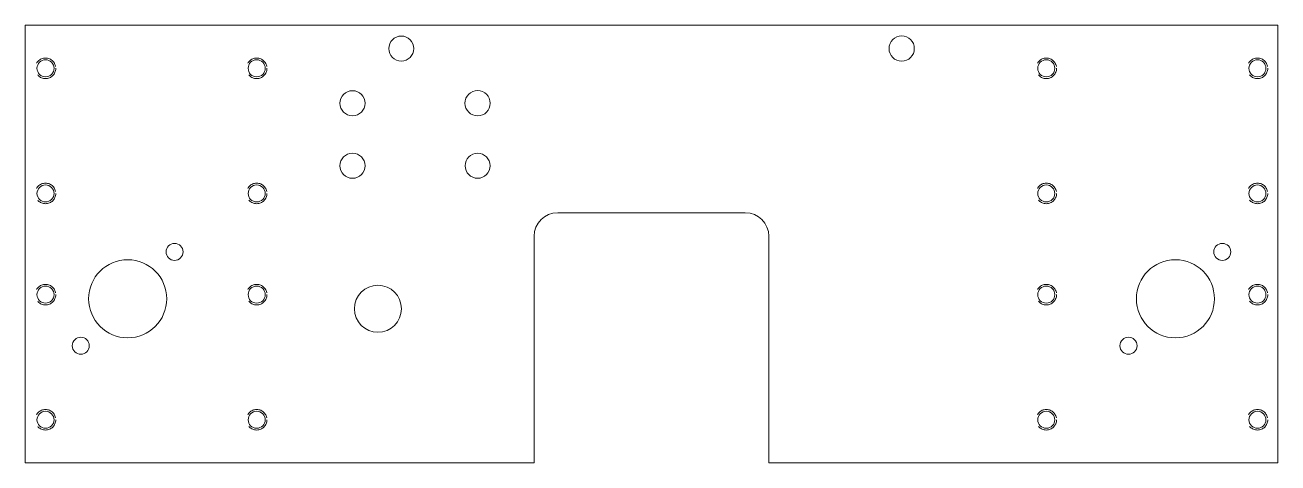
# Model space of a CAD drawing. Header units: inches. Extents: x 10.3 to 20.3, y 15.5 to 19.
import ezdxf

# ---------------------------------------------------------------- set-up
doc = ezdxf.new("R2010")
doc.units = ezdxf.units.IN
doc.header["$LTSCALE"] = 4
doc.header["$MEASUREMENT"] = 0
doc.linetypes.add('HIDDEN', pattern=[0.075, 0.05, -0.025])

msp = doc.modelspace()

# ---------------------------------------------------------------- linework, layer by layer
at = {"color": 7, "linetype": 'Continuous', "lineweight": 15}
for p, q in [((10.254, 19.026), (10.254, 15.526)), ((20.269, 19.026), (10.254, 19.026)), ((20.269, 15.526), (20.269, 19.026)), ((14.511, 17.526), (16.011, 17.526)), ((14.324, 15.526), (14.324, 17.338)), ((16.199, 17.338), (16.199, 15.526)), ((10.254, 15.526), (14.324, 15.526)), ((16.199, 15.526), (20.269, 15.526))]:
    msp.add_line(p, q, dxfattribs=at)
for centre, radius in [((13.261, 18.838), 0.1), ((17.261, 18.838), 0.101), ((10.417, 18.68), 0.068), ((12.105, 18.68), 0.068), ((18.417, 18.68), 0.068), ((20.105, 18.68), 0.068), ((12.871, 18.401), 0.1), ((13.871, 18.401), 0.101), ((12.871, 17.901), 0.1), ((13.871, 17.901), 0.1), ((10.417, 17.68), 0.068), ((12.105, 17.68), 0.068), ((18.417, 17.68), 0.068), ((20.105, 17.68), 0.068), ((11.449, 17.213), 0.068), ((19.824, 17.213), 0.068), ((11.074, 16.838), 0.312), ((19.449, 16.838), 0.312), ((10.417, 16.871), 0.068), ((12.105, 16.871), 0.068), ((13.074, 16.758), 0.188), ((18.417, 16.871), 0.068), ((20.105, 16.871), 0.068), ((10.699, 16.463), 0.068), ((19.074, 16.463), 0.068), ((10.417, 15.871), 0.068), ((12.105, 15.871), 0.068), ((18.417, 15.871), 0.068), ((20.105, 15.871), 0.068)]:
    msp.add_circle(centre, radius, dxfattribs=at)
at = {"color": 7, "linetype": 'HIDDEN', "lineweight": 0}
for centre in [(10.417, 18.68), (12.105, 18.68), (18.417, 18.68), (20.105, 18.68), (10.417, 17.68), (12.105, 17.68), (18.417, 17.68), (20.105, 17.68), (10.417, 16.871), (12.105, 16.871), (18.417, 16.871), (20.105, 16.871), (10.417, 15.871), (12.105, 15.871), (18.417, 15.871), (20.105, 15.871)]:
    msp.add_circle(centre, 0.082, dxfattribs=at)
at = {"color": 7, "linetype": 'Continuous', "lineweight": 15}
for centre, start, end in [((14.511, 17.338), 90, 180), ((16.011, 17.338), 0, 90)]:
    msp.add_arc(centre, 0.188, start, end, dxfattribs=at)

doc.saveas('drawing.dxf')
